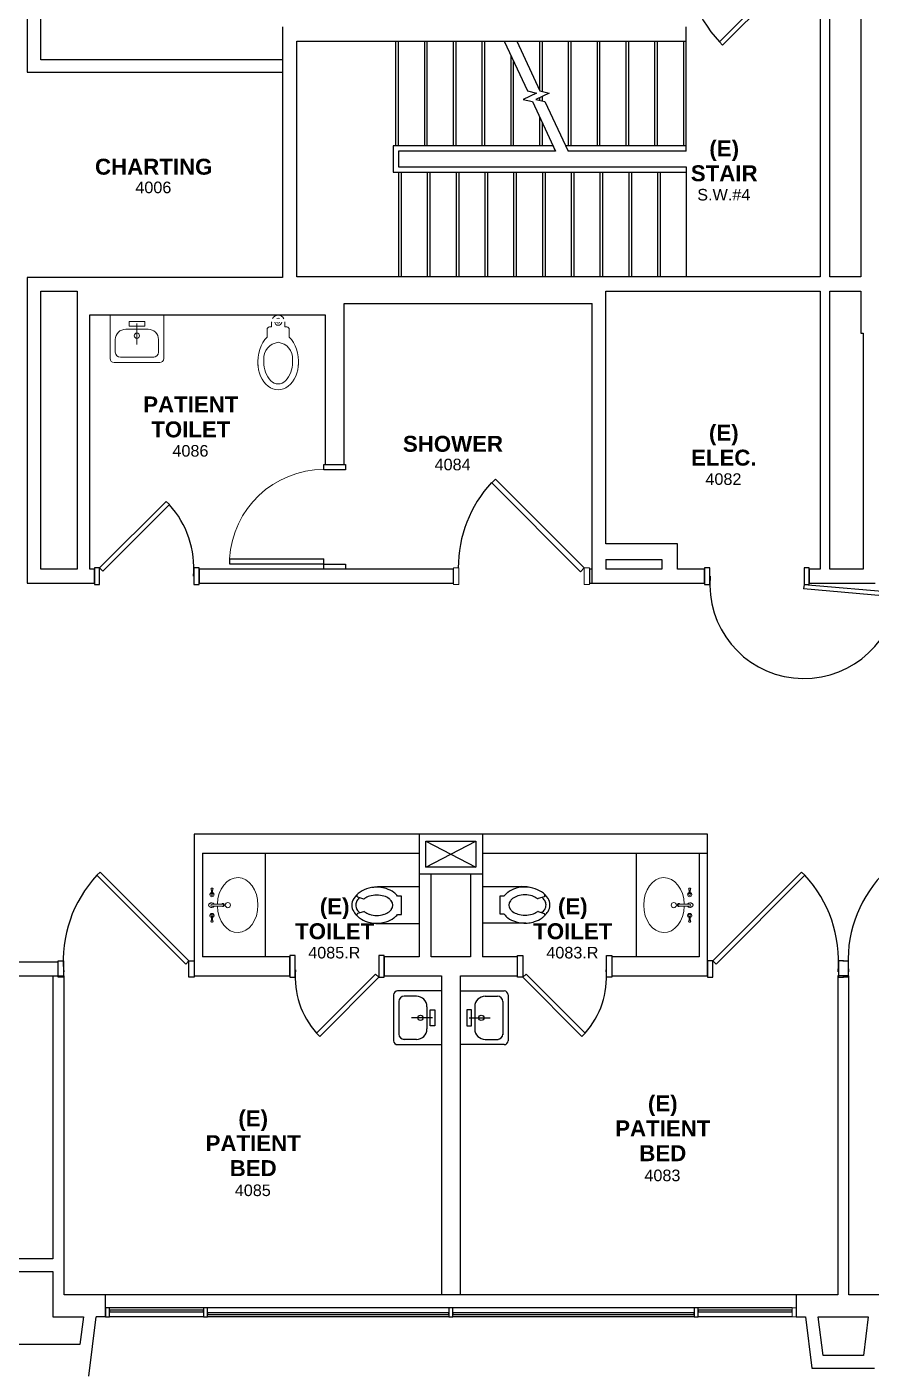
# Model space of a CAD drawing. Header units: inches. Extents: x -3235 to 3296, y 161 to 2924.
# Drawn here: x 568 to 891, y 1651 to 2165 of the extents above; entities that cross this region are included whole.
import ezdxf

# ---------------------------------------------------------------- set-up
doc = ezdxf.new("R2010")
doc.units = ezdxf.units.IN
doc.header["$LTSCALE"] = 96
doc.header["$MEASUREMENT"] = 0
for name, color, linetype, lineweight in [('A-AREA-IDEN', 4, 'CONTINUOUS', 9), ('A-DOOR-FRAM', 1, 'CONTINUOUS', 30), ('A-GLAZ-CWMG', 3, 'CONTINUOUS', 18)]:
    doc.layers.add(name, color=color, linetype=linetype, lineweight=lineweight)
for name, color, linetype in [('A-DOOR', 2, 'CONTINUOUS'), ('A-FLOR-CASE', 3, 'CONTINUOUS'), ('A-FLOR-PFIX', 2, 'CONTINUOUS'), ('A-FLOR-STRS', 2, 'CONTINUOUS'), ('A-GLAZ', 2, 'CONTINUOUS'), ('A-GLAZ-SILL', 1, 'CONTINUOUS'), ('A-SHAFT', 1, 'CONTINUOUS'), ('A-WALL-FULL', 6, 'CONTINUOUS')]:
    doc.layers.add(name, color=color, linetype=linetype)
doc.styles.add('ARIAL', font='arial.ttf')
doc.styles.add('Arial_B', font='arialbd.ttf', dxfattribs={"height": 6.088537})

# ---------------------------------------------------------------- blocks, each defined once
blk = doc.blocks.new('cw-countertop-one-side - cw-countertop-one-side-24D-1624115-258679-fp04')
at = {"layer": 'A-FLOR-CASE'}
blk.add_line((15.63, 11.5), (-24, 11.5), dxfattribs=at)
blk = doc.blocks.new('cw-countertop-one-side - cw-countertop-one-side-24D-1623090-258679-fp04')
at = {"layer": 'A-FLOR-CASE'}
blk.add_line((-24, -11.5), (15.63, -11.5), dxfattribs=at)
blk = doc.blocks.new('Rectangular Mullion - 1_5_ x 3 3_8_ rectangular-2086054-258679-fp04')
at = {"layer": 'A-GLAZ-CWMG', "color": 253}
for p, q in [((-1.5, 1.6875), (0, 1.6875)), ((-1.5, -1.6875), (-1.5, 1.6875)), ((0, 1.6875), (0, -1.6875)), ((0, -1.6875), (-1.5, -1.6875))]:
    blk.add_line(p, q, dxfattribs=at)
blk = doc.blocks.new('Summit-door-single-wrapped - 36x84-F-4089993-258679-fp04')
at = {"layer": 'A-DOOR', "lineweight": 30}
for p, q in [((14.75, -1.56), (12.75, -1.56)), ((12.75, -37.56), (12.75, -1.56)), ((14.75, -1.56), (14.75, -37.56)), ((14.75, -37.56), (12.75, -37.56))]:
    blk.add_line(p, q, dxfattribs=at)
at = {"layer": 'A-DOOR', "lineweight": 9}
blk.add_arc((14.75, -1.56), 36.14, 179.9984, 266.8275, dxfattribs=at)
at = {"layer": 'A-DOOR-FRAM'}
for p, q in [((-23.25, 6.69), (-21.25, 6.69)), ((-23.25, 6.19), (-23.25, 6.69)), ((-21.25, 6.69), (-21.25, -1.56)), ((14.75, 6.69), (16.75, 6.69)), ((14.75, -1.56), (14.75, 6.69)), ((-23.25, -1.56), (-23.25, -1.06)), ((-21.25, -1.56), (-23.25, -1.56)), ((16.75, -1.56), (14.75, -1.56))]:
    blk.add_line(p, q, dxfattribs=at)

msp = doc.modelspace()

# ---------------------------------------------------------------- linework, layer by layer
at = {"layer": 'A-DOOR'}
for p, q in [((833.17, 2159.3), (867.11, 2193.24)), ((868.35, 2192), (834.4, 2158.06)), ((834.4, 2158.06), (833.17, 2159.3)), ((747.56, 1992.19), (746.14, 1990.78)), ((746.14, 1990.78), (780.09, 1956.84)), ((781.5, 1958.25), (747.56, 1992.19)), ((596.25, 1958.25), (621.71, 1983.71)), ((622.94, 1982.47), (597.49, 1957.01)), ((621.71, 1983.71), (622.94, 1982.47)), ((596.25, 1958.25), (597.49, 1957.01)), ((781.5, 1958.25), (780.09, 1956.84)), ((865.5, 1952), (865.35, 1950.26)), ((901.21, 1947.12), (865.35, 1950.26)), ((865.5, 1952), (901.36, 1948.86)), ((596.43, 1842.07), (595.2, 1840.83)), ((595.2, 1840.83), (629.14, 1806.89)), ((630.38, 1808.12), (596.43, 1842.07)), ((830.63, 1808.12), (864.57, 1842.07)), ((865.8, 1840.83), (831.86, 1806.89)), ((864.57, 1842.07), (865.8, 1840.83)), ((630.38, 1808.12), (629.14, 1806.89)), ((830.63, 1808.12), (831.86, 1806.89)), ((679.14, 1780.49), (701.76, 1803.11)), ((703, 1801.87), (680.37, 1779.25)), ((703, 1801.87), (701.76, 1803.11)), ((758, 1801.87), (759.24, 1803.11)), ((758, 1801.87), (780.63, 1779.25)), ((781.86, 1780.49), (759.24, 1803.11)), ((680.37, 1779.25), (679.14, 1780.49)), ((780.63, 1779.25), (781.86, 1780.49))]:
    msp.add_line(p, q, dxfattribs=at)
at = {"layer": 'A-DOOR', "lineweight": 18}
for p, q in [((731.5, 1958.25), (731.5, 1957.75)), ((733.5, 1958.25), (731.5, 1958.25)), ((733.5, 1952), (733.5, 1958.25)), ((783.5, 1958.25), (781.5, 1958.25)), ((781.5, 1958.25), (781.5, 1952)), ((783.5, 1957.75), (783.5, 1958.25)), ((731.5, 1952.5), (731.5, 1952)), ((731.5, 1952), (733.5, 1952)), ((781.5, 1952), (783.5, 1952)), ((783.5, 1952), (783.5, 1952.5))]:
    msp.add_line(p, q, dxfattribs=at)
at = {"layer": 'A-DOOR'}
for centre, radius, start, end in [((868.35, 2192), 48.05, 175, 222.9126), ((781.5, 1958.25), 48.18, 137.3789, 180.001), ((596.25, 1958.25), 36, 355, 42.2137), ((865.5, 1952), 36, 175, 352.2137), ((630.38, 1808.12), 48.05, 137.0874, 185), ((830.63, 1808.12), 48.05, 355, 42.9126), ((930.38, 1808.12), 48.05, 137.0874, 185), ((703, 1801.87), 31.98, 175, 221.8636), ((758, 1801.87), 31.98, 318.1364, 5)]:
    msp.add_arc(centre, radius, start, end, dxfattribs=at)
at = {"layer": 'A-FLOR-PFIX', "lineweight": 9}
for p, q in [((600.25, 2055), (600.25, 2038.25)), ((600.25, 2055), (600.25, 2054)), ((607.5, 2050.68), (607.5, 2052.49)), ((607.5, 2052.49), (613.5, 2052.49)), ((610.5, 2051.62), (610.5, 2043.62)), ((613.5, 2052.49), (613.5, 2050.68)), ((620.75, 2038.25), (620.75, 2055)), ((620.75, 2054), (620.75, 2055)), ((662, 2050.36), (662, 2052.25)), ((667, 2050.36), (667, 2052.25)), ((606.25, 2049.5), (614.75, 2049.5)), ((613.5, 2050.68), (607.5, 2050.68)), ((660.24, 2046.47), (660.24, 2049.36)), ((661.24, 2050.36), (662, 2050.36)), ((667.76, 2050.36), (667, 2050.36)), ((668.76, 2046.47), (668.76, 2049.36)), ((602.25, 2045.5), (602.25, 2040.75)), ((618.75, 2045.5), (618.75, 2040.56)), ((601.75, 2036.75), (619.25, 2036.75)), ((604.25, 2038.75), (616.94, 2038.75)), ((659, 2037.86), (659, 2036.87)), ((670, 2037.86), (670, 2036.83)), ((638.84, 1835.69), (638.88, 1835.58)), ((638.88, 1835.58), (638.92, 1835.45)), ((638.92, 1835.45), (638.94, 1835.3)), ((638.94, 1835.3), (638.96, 1835.15)), ((638.96, 1835.15), (638.97, 1834.99)), ((638.97, 1834.99), (638.99, 1834.82)), ((639.42, 1834.82), (639.43, 1834.99)), ((639.43, 1834.99), (639.45, 1835.15)), ((639.45, 1835.15), (639.47, 1835.3)), ((639.47, 1835.3), (639.49, 1835.45)), ((639.49, 1835.45), (639.52, 1835.58)), ((639.52, 1835.58), (639.57, 1835.69)), ((821.48, 1835.58), (821.43, 1835.69)), ((821.51, 1835.45), (821.48, 1835.58)), ((821.53, 1835.3), (821.51, 1835.45)), ((821.55, 1835.15), (821.53, 1835.3)), ((821.57, 1834.99), (821.55, 1835.15)), ((821.58, 1834.82), (821.57, 1834.99)), ((822.03, 1834.99), (822.01, 1834.82)), ((822.04, 1835.15), (822.03, 1834.99)), ((822.06, 1835.3), (822.04, 1835.15)), ((822.08, 1835.45), (822.06, 1835.3)), ((822.12, 1835.58), (822.08, 1835.45)), ((822.16, 1835.69), (822.12, 1835.58)), ((638.99, 1834.82), (639, 1834.64)), ((639, 1834.64), (639.01, 1834.44)), ((639.01, 1834.44), (639.01, 1834.2)), ((639.01, 1834.23), (639.02, 1834)), ((639.02, 1834), (639.02, 1833.76)), ((639.2, 1829.84), (639.99, 1829.84)), ((639.39, 1834.2), (639.4, 1834.44)), ((639.39, 1834), (639.39, 1834.23)), ((639.39, 1833.76), (639.39, 1834)), ((639.4, 1834.44), (639.41, 1834.64)), ((639.41, 1834.64), (639.42, 1834.82)), ((642.88, 1829.84), (639.99, 1829.84)), ((642.88, 1829.84), (643.19, 1829.84)), ((818.12, 1829.84), (817.81, 1829.84)), ((818.12, 1829.84), (821.01, 1829.84)), ((821.8, 1829.84), (821.01, 1829.84)), ((821.59, 1834.64), (821.58, 1834.82)), ((821.6, 1834.44), (821.59, 1834.64)), ((821.61, 1834.2), (821.6, 1834.44)), ((821.61, 1834), (821.61, 1834.23)), ((821.61, 1833.76), (821.61, 1834)), ((821.99, 1834.23), (821.98, 1834)), ((821.98, 1834), (821.98, 1833.76)), ((822, 1834.64), (821.99, 1834.44)), ((821.99, 1834.44), (821.99, 1834.2)), ((822.01, 1834.82), (822, 1834.64)), ((639.02, 1824.87), (639.01, 1824.64)), ((639.02, 1825.11), (639.02, 1824.87)), ((639.2, 1829.03), (639.99, 1829.03)), ((639.39, 1824.87), (639.39, 1825.11)), ((639.39, 1824.64), (639.39, 1824.87)), ((639.99, 1829.03), (642.88, 1829.03)), ((642.88, 1829.03), (643.19, 1829.03)), ((818.12, 1829.03), (817.81, 1829.03)), ((821.01, 1829.03), (818.12, 1829.03)), ((821.8, 1829.03), (821.01, 1829.03)), ((821.61, 1824.87), (821.61, 1825.11)), ((821.61, 1824.64), (821.61, 1824.87)), ((821.98, 1825.11), (821.98, 1824.87)), ((821.98, 1824.87), (821.99, 1824.64)), ((638.88, 1823.3), (638.83, 1823.18)), ((638.92, 1823.43), (638.88, 1823.3)), ((638.94, 1823.57), (638.92, 1823.43)), ((638.96, 1823.72), (638.94, 1823.57)), ((638.97, 1823.89), (638.96, 1823.72)), ((638.99, 1824.06), (638.97, 1823.89)), ((639, 1824.24), (638.99, 1824.06)), ((639.01, 1824.43), (639, 1824.24)), ((639.01, 1824.67), (639.01, 1824.43)), ((639.4, 1824.43), (639.39, 1824.67)), ((639.41, 1824.24), (639.4, 1824.43)), ((639.42, 1824.06), (639.41, 1824.24)), ((639.43, 1823.89), (639.42, 1824.06)), ((639.45, 1823.72), (639.43, 1823.89)), ((639.46, 1823.57), (639.45, 1823.72)), ((639.49, 1823.43), (639.46, 1823.57)), ((639.52, 1823.3), (639.49, 1823.43)), ((639.57, 1823.18), (639.52, 1823.3)), ((821.43, 1823.18), (821.48, 1823.3)), ((821.48, 1823.3), (821.51, 1823.43)), ((821.51, 1823.43), (821.54, 1823.57)), ((821.54, 1823.57), (821.55, 1823.72)), ((821.55, 1823.72), (821.57, 1823.89)), ((821.57, 1823.89), (821.58, 1824.06)), ((821.58, 1824.06), (821.59, 1824.24)), ((821.59, 1824.24), (821.6, 1824.43)), ((821.6, 1824.43), (821.61, 1824.67)), ((821.99, 1824.67), (821.99, 1824.43)), ((821.99, 1824.43), (822, 1824.24)), ((822, 1824.24), (822.01, 1824.06)), ((822.01, 1824.06), (822.03, 1823.89)), ((822.03, 1823.89), (822.04, 1823.72)), ((822.04, 1823.72), (822.06, 1823.57)), ((822.06, 1823.57), (822.08, 1823.43)), ((822.08, 1823.43), (822.12, 1823.3)), ((822.12, 1823.3), (822.17, 1823.18))]:
    msp.add_line(p, q, dxfattribs=at)
at = {"layer": 'A-FLOR-PFIX'}
for p, q in [((594.25, 1958.25), (594.25, 1952)), ((596.25, 1958.25), (594.25, 1958.25)), ((596.25, 1952), (596.25, 1958.25)), ((632.25, 1958.25), (632.25, 1952)), ((634.25, 1958.25), (632.25, 1958.25)), ((634.25, 1952), (634.25, 1958.25)), ((829.5, 1958.25), (827.5, 1958.25)), ((827.5, 1958.25), (827.5, 1952)), ((829.5, 1952), (829.5, 1958.25)), ((867.5, 1958.25), (865.5, 1958.25)), ((865.5, 1958.25), (865.5, 1952)), ((867.5, 1952), (867.5, 1958.25)), ((594.25, 1952), (596.25, 1952)), ((632.25, 1952), (634.25, 1952)), ((827.5, 1952), (829.5, 1952)), ((865.5, 1952), (867.5, 1952)), ((718.38, 1836.44), (703.5, 1836.44)), ((742.63, 1836.5), (757.5, 1836.5)), ((694.85, 1832.6), (697.07, 1831.86)), ((711.66, 1832.89), (710.11, 1832.89)), ((711.66, 1825.89), (711.66, 1832.89)), ((749.34, 1832.95), (750.89, 1832.95)), ((749.34, 1825.95), (749.34, 1832.95)), ((766.15, 1832.66), (763.93, 1831.92)), ((697.07, 1826.91), (694.87, 1826.19)), ((710.11, 1825.89), (711.66, 1825.89)), ((750.89, 1825.95), (749.34, 1825.95)), ((763.93, 1826.98), (766.13, 1826.25)), ((701.88, 1822.44), (718.38, 1822.44)), ((759.13, 1822.5), (742.63, 1822.5)), ((671, 1810.12), (669, 1810.12)), ((669, 1810.12), (669, 1801.87)), ((671, 1801.87), (671, 1810.12)), ((705, 1810.12), (703, 1810.12)), ((703, 1810.12), (703, 1801.87)), ((705, 1801.87), (705, 1810.12)), ((756, 1801.87), (756, 1810.12)), ((756, 1810.12), (758, 1810.12)), ((758, 1810.12), (758, 1801.87)), ((790, 1801.87), (790, 1810.12)), ((790, 1810.12), (792, 1810.12)), ((792, 1810.12), (792, 1801.87)), ((580.38, 1801.87), (580.38, 1808.12)), ((580.38, 1808.12), (582.38, 1808.12)), ((582.38, 1808.12), (582.38, 1801.87)), ((630.38, 1801.87), (630.38, 1808.12)), ((630.38, 1808.12), (632.38, 1808.12)), ((632.38, 1808.12), (632.38, 1801.87)), ((828.63, 1808.12), (828.63, 1801.87)), ((830.63, 1808.12), (828.63, 1808.12)), ((830.63, 1801.87), (830.63, 1808.12)), ((878.63, 1808.12), (878.63, 1801.87)), ((880.63, 1808.12), (878.63, 1808.12)), ((880.38, 1808.12), (882.38, 1808.12)), ((882.38, 1808.12), (882.38, 1801.87)), ((582.38, 1801.87), (580.38, 1801.87)), ((632.38, 1801.87), (630.38, 1801.87)), ((669, 1801.87), (671, 1801.87)), ((703, 1801.87), (705, 1801.87)), ((758, 1801.87), (756, 1801.87)), ((792, 1801.87), (790, 1801.87)), ((828.63, 1801.87), (830.63, 1801.87)), ((878.63, 1801.87), (880.63, 1801.87)), ((882.38, 1801.87), (880.38, 1801.87)), ((708.63, 1795.12), (708.63, 1777.62)), ((726.88, 1796.62), (710.13, 1796.62)), ((717.38, 1794.62), (712.63, 1794.62)), ((726.88, 1796.62), (725.88, 1796.62)), ((734.13, 1796.62), (750.88, 1796.62)), ((734.13, 1796.62), (735.13, 1796.62)), ((743.63, 1794.62), (748.38, 1794.62)), ((752.38, 1795.12), (752.38, 1777.62)), ((710.63, 1792.62), (710.63, 1779.93)), ((721.38, 1790.62), (721.38, 1782.12)), ((722.56, 1783.37), (722.56, 1789.37)), ((722.56, 1789.37), (724.36, 1789.37)), ((724.36, 1789.37), (724.36, 1783.37)), ((738.44, 1789.37), (736.64, 1789.37)), ((736.64, 1789.37), (736.64, 1783.37)), ((738.44, 1783.37), (738.44, 1789.37)), ((739.63, 1790.62), (739.63, 1782.12)), ((750.38, 1792.62), (750.38, 1779.93)), ((723.5, 1786.37), (715.5, 1786.37)), ((737.5, 1786.37), (745.5, 1786.37)), ((724.36, 1783.37), (722.56, 1783.37)), ((736.64, 1783.37), (738.44, 1783.37)), ((710.13, 1776.12), (726.88, 1776.12)), ((717.38, 1778.12), (712.43, 1778.12)), ((725.88, 1776.12), (726.88, 1776.12)), ((750.88, 1776.12), (734.13, 1776.12)), ((735.13, 1776.12), (734.13, 1776.12)), ((743.63, 1778.12), (748.57, 1778.12))]:
    msp.add_line(p, q, dxfattribs=at)
at = {"layer": 'A-FLOR-PFIX', "lineweight": 9}
for centre, radius in [((610.5, 2047), 1), ((639.2, 1833.44), 0.375), ((645.27, 1829.44), 1), ((815.73, 1829.44), 1), ((821.8, 1833.44), 0.375), ((639.2, 1825.44), 0.375), ((821.8, 1825.44), 0.375)]:
    msp.add_circle(centre, radius, dxfattribs=at)
at = {"layer": 'A-FLOR-PFIX'}
for centre in [(718.88, 1786.37), (742.13, 1786.37)]:
    msp.add_circle(centre, 1, dxfattribs=at)
at = {"layer": 'A-FLOR-PFIX', "lineweight": 9}
for centre, radius, start, end in [((664.5, 2052.31), 2.5, 181.3626, 186.855), ((664.5, 2052.31), 2.5, 28.6425, 150.7898), ((664.5, 2052.31), 1.34, 182.8617, 357.1383), ((664.5, 2052.31), 0.571, 187.5801, 352.4199), ((664.5, 2052.31), 1.34, 65.8356, 114.1644), ((606.25, 2045.5), 4, 90, 180), ((614.75, 2045.5), 4, 0, 90), ((661.24, 2049.36), 1, 90, 180), ((667.76, 2049.36), 1, 0, 90), ((604.25, 2040.75), 2, 180, 270), ((616.75, 2040.75), 2, 270, 0), ((665.22, 2038.28), 6.24, 96.6659, 183.7889), ((663.78, 2038.28), 6.24, 356.2111, 83.3341), ((601.75, 2038.25), 1.5, 180, 270), ((619.25, 2038.25), 1.5, 270, 0), ((669.52, 2036.86), 10.52, 179.9498, 222.1746), ((659.48, 2036.86), 10.52, 317.8254, 359.8317), ((664.5, 2032.31), 3.75, 222.1746, 317.8254), ((639.2, 1833.44), 0.787, 103.9161, 76.0839), ((639.2, 1829.44), 0.406, 90, 270), ((639.2, 1829.44), 0.89, 27.1409, 90), ((643.31, 1829.44), 0.594, 223.2914, 137.0225), ((643.19, 1829.44), 0.406, 270, 90), ((817.69, 1829.44), 0.594, 42.9775, 316.7086), ((817.81, 1829.44), 0.406, 90, 270), ((821.8, 1833.44), 0.787, 103.9161, 76.0839), ((821.8, 1829.44), 0.89, 90, 152.8591), ((821.8, 1829.44), 0.406, 270, 90), ((639.2, 1825.44), 0.787, 283.9161, 256.0839), ((639.2, 1829.44), 0.89, 270, 332.8591), ((821.8, 1829.44), 0.89, 207.1409, 270), ((821.8, 1825.44), 0.787, 283.9161, 256.0839)]:
    msp.add_arc(centre, radius, start, end, dxfattribs=at)
at = {"layer": 'A-FLOR-PFIX'}
for centre, radius, start, end in [((702.21, 1824.45), 11.82, 104.9288, 122.7683), ((703.5, 1819.6), 16.84, 90, 104.9288), ((702.16, 1823.89), 12.38, 72.8585, 98.2651), ((703, 1826.59), 9.56, 53.3278, 72.8585), ((758, 1826.65), 9.56, 107.1415, 126.6722), ((758.84, 1823.96), 12.38, 81.7349, 107.1415), ((757.5, 1819.66), 16.84, 75.0712, 90), ((758.79, 1824.51), 11.82, 57.2317, 75.0712), ((697.24, 1829.44), 4.62, 147.2383, 180), ((700.24, 1827.51), 8.18, 122.7683, 147.2383), ((697.24, 1829.44), 3.12, 147.2384, 180), ((695, 1833.07), 0.5, 134.3279, 251.7562), ((700.24, 1827.51), 6.68, 133.6858, 147.2384), ((697.23, 1832.34), 0.5, 251.7562, 305.5171), ((701.33, 1826.59), 6.56, 107.1414, 125.5171), ((702.16, 1823.89), 9.38, 90, 107.1414), ((702.16, 1823.89), 9.38, 72.8586, 90), ((703, 1826.59), 6.56, 53.3276, 72.8586), ((704.27, 1828.3), 4.43, 38.1352, 53.3276), ((705.53, 1829.39), 2.76, 323.419, 36.581), ((704.27, 1828.3), 7.43, 38.1352, 53.3278), ((756.73, 1828.36), 7.43, 126.6722, 141.8648), ((755.47, 1829.45), 2.76, 143.419, 216.581), ((756.73, 1828.36), 4.43, 126.6724, 141.8648), ((758, 1826.65), 6.56, 107.1414, 126.6724), ((758.84, 1823.96), 9.38, 90, 107.1414), ((758.84, 1823.96), 9.38, 72.8586, 90), ((759.67, 1826.65), 6.56, 54.4829, 72.8586), ((763.77, 1832.4), 0.5, 234.4829, 288.2438), ((760.76, 1827.57), 8.18, 32.7617, 57.2317), ((760.76, 1827.57), 6.68, 32.7616, 46.3142), ((766, 1833.13), 0.5, 288.2438, 45.6721), ((763.76, 1829.5), 3.12, 360, 32.7616), ((763.76, 1829.5), 4.62, 360, 32.7617), ((697.24, 1829.44), 4.62, 180, 212.7615), ((700.24, 1831.36), 8.18, 212.7615, 226.6903), ((697.24, 1829.44), 3.12, 180, 212.7617), ((695.03, 1825.71), 0.5, 108.2438, 223.4259), ((700.24, 1831.36), 6.68, 212.7617, 227.2435), ((700.06, 1830.47), 7.43, 223.4258, 233.3119), ((697.23, 1826.44), 0.5, 54.4829, 108.2438), ((701.33, 1832.18), 6.56, 234.4829, 252.8586), ((702.16, 1834.88), 9.38, 252.8586, 270), ((702.16, 1834.88), 9.38, 270, 287.1414), ((703, 1832.18), 6.56, 287.1414, 306.6724), ((704.27, 1830.47), 4.43, 306.6724, 321.8648), ((704.27, 1830.47), 7.43, 306.6723, 321.8648), ((756.73, 1830.54), 7.43, 218.1352, 233.3277), ((756.73, 1830.54), 4.43, 218.1352, 233.3276), ((758, 1832.25), 6.56, 233.3276, 252.8586), ((758.84, 1834.94), 9.38, 252.8586, 270), ((758.84, 1834.94), 9.38, 270, 287.1414), ((759.67, 1832.25), 6.56, 287.1414, 305.5171), ((763.77, 1826.5), 0.5, 71.7562, 125.5171), ((760.76, 1831.43), 6.68, 312.7565, 327.2383), ((760.94, 1830.54), 7.43, 306.6881, 316.5742), ((765.97, 1825.77), 0.5, 316.5741, 71.7562), ((760.76, 1831.43), 8.18, 313.3097, 327.2385), ((763.76, 1829.5), 3.12, 327.2383, 0), ((763.76, 1829.5), 4.62, 327.2385, 0), ((701.33, 1832.18), 9.56, 233.3154, 252.8584), ((702.16, 1834.88), 12.38, 252.8584, 263.4141), ((702.16, 1834.88), 12.38, 263.4141, 287.1414), ((703, 1832.18), 9.56, 287.1414, 306.6723), ((758, 1832.25), 9.56, 233.3277, 252.8586), ((758.84, 1834.94), 12.38, 252.8586, 276.5859), ((758.84, 1834.94), 12.38, 276.5859, 287.1416), ((759.67, 1832.25), 9.56, 287.1416, 306.6846), ((710.13, 1795.12), 1.5, 90, 180), ((712.63, 1792.62), 2, 90, 180), ((717.38, 1790.62), 4, 0, 90), ((743.63, 1790.62), 4, 90, 180), ((748.38, 1792.62), 2, 0, 90), ((750.88, 1795.12), 1.5, 0, 90), ((712.63, 1780.12), 2, 180, 270), ((717.38, 1782.12), 4, 270, 0), ((743.63, 1782.12), 4, 180, 270), ((748.38, 1780.12), 2, 270, 0), ((710.13, 1777.62), 1.5, 180, 270), ((750.88, 1777.62), 1.5, 270, 0)]:
    msp.add_arc(centre, radius, start, end, dxfattribs=at)
at = {"layer": 'A-FLOR-PFIX', "lineweight": 9}
for centre, major_axis, ratio, start_param, end_param in [((664.5, 2036.65), (0, -11.75), 0.659574, 3.722963, 4.803144), ((664.5, 2036.65), (0, -11.75), 0.659574, 1.494749, 2.560223), ((664.5, 2036.65), (0, -10.3), 0.752595, 4.712389, 7.853982), ((649.02, 1829.44), (0, 10.5), 0.737968, 1.609473, 7.815305), ((811.98, 1829.44), (0, 10.5), 0.737968, 4.751065, 10.956898)]:
    msp.add_ellipse(centre, major_axis=major_axis, ratio=ratio, start_param=start_param, end_param=end_param, dxfattribs=at)
for points, knots in [([(639.2, 1835.92), (639.15, 1835.92), (639.04, 1835.91), (638.91, 1835.87), (638.82, 1835.83), (638.8, 1835.81), (638.79, 1835.8), (638.79, 1835.79), (638.79, 1835.78), (638.79, 1835.78), (638.79, 1835.77), (638.79, 1835.76), (638.8, 1835.75), (638.81, 1835.73), (638.83, 1835.71), (638.84, 1835.69)], [0, 0, 0, 0, 0.166667, 0.333333, 0.5, 0.666667, 0.708333, 0.75, 0.791667, 0.833333, 0.869792, 0.895833, 0.916667, 0.958333, 1, 1, 1, 1]), ([(639.57, 1835.69), (639.58, 1835.71), (639.6, 1835.73), (639.61, 1835.75), (639.61, 1835.76), (639.62, 1835.77), (639.62, 1835.78), (639.62, 1835.78), (639.62, 1835.79), (639.62, 1835.8), (639.61, 1835.8), (639.61, 1835.81), (639.59, 1835.82), (639.58, 1835.83), (639.56, 1835.84), (639.54, 1835.85), (639.52, 1835.86), (639.48, 1835.87), (639.41, 1835.89), (639.31, 1835.91), (639.23, 1835.92), (639.2, 1835.92)], [0, 0, 0, 0, 0.041667, 0.083333, 0.104167, 0.130208, 0.166667, 0.208333, 0.25, 0.291667, 0.333333, 0.416667, 0.458333, 0.5, 0.541667, 0.583333, 0.625, 0.666667, 0.75, 0.916667, 1, 1, 1, 1]), ([(821.43, 1835.69), (821.42, 1835.71), (821.4, 1835.73), (821.39, 1835.75), (821.39, 1835.76), (821.38, 1835.77), (821.38, 1835.78), (821.38, 1835.78), (821.38, 1835.79), (821.38, 1835.8), (821.39, 1835.8), (821.4, 1835.81), (821.43, 1835.83), (821.53, 1835.88), (821.69, 1835.92), (821.8, 1835.92)], [-1, -1, -1, -1, -0.958333, -0.916667, -0.895833, -0.869792, -0.833333, -0.791667, -0.75, -0.708333, -0.666667, -0.583333, -0.5, -0.333333, 0, 0, 0, 0]), ([(821.8, 1835.92), (821.85, 1835.92), (821.96, 1835.91), (822.07, 1835.87), (822.12, 1835.85), (822.15, 1835.84), (822.17, 1835.83), (822.18, 1835.82), (822.19, 1835.82), (822.2, 1835.81), (822.21, 1835.8), (822.21, 1835.8), (822.21, 1835.79), (822.21, 1835.78), (822.21, 1835.78), (822.21, 1835.77), (822.21, 1835.76), (822.2, 1835.75), (822.19, 1835.73), (822.17, 1835.71), (822.16, 1835.69)], [-1, -1, -1, -1, -0.833333, -0.666667, -0.583333, -0.541667, -0.5, -0.458333, -0.416667, -0.375, -0.333333, -0.291667, -0.25, -0.208333, -0.166667, -0.130208, -0.104167, -0.083333, -0.041667, 0, 0, 0, 0]), ([(639.2, 1830.33), (639.17, 1830.33), (639.1, 1830.32), (638.95, 1830.3), (638.78, 1830.26), (638.6, 1830.2), (638.47, 1830.15), (638.35, 1830.08), (638.17, 1829.96), (638.05, 1829.84), (637.98, 1829.72), (637.96, 1829.67), (637.92, 1829.58), (637.91, 1829.5), (637.91, 1829.44)], [0, 0, 0, 0, 0.076923, 0.153846, 0.307692, 0.384615, 0.461538, 0.538462, 0.615385, 0.807692, 0.831731, 0.855769, 0.903846, 1, 1, 1, 1]), ([(821.8, 1830.33), (821.88, 1830.33), (822.07, 1830.31), (822.33, 1830.23), (822.53, 1830.15), (822.65, 1830.08), (822.77, 1830), (822.87, 1829.91), (822.95, 1829.83), (823, 1829.75), (823.04, 1829.68), (823.08, 1829.57), (823.09, 1829.48), (823.09, 1829.44)], [-1, -1, -1, -1, -0.807692, -0.615385, -0.538462, -0.461538, -0.384615, -0.307692, -0.230769, -0.192308, -0.153846, -0.076923, 0, 0, 0, 0]), ([(637.91, 1829.44), (637.91, 1829.39), (637.92, 1829.3), (637.96, 1829.2), (638, 1829.12), (638.05, 1829.05), (638.13, 1828.96), (638.23, 1828.87), (638.35, 1828.8), (638.47, 1828.73), (638.67, 1828.64), (638.93, 1828.57), (639.12, 1828.55), (639.2, 1828.55)], [0, 0, 0, 0, 0.076923, 0.153846, 0.192308, 0.230769, 0.307692, 0.384615, 0.461538, 0.538462, 0.615385, 0.807692, 1, 1, 1, 1]), ([(823.09, 1829.44), (823.09, 1829.38), (823.08, 1829.29), (823.04, 1829.21), (823.02, 1829.16), (822.95, 1829.04), (822.83, 1828.91), (822.65, 1828.8), (822.49, 1828.71), (822.26, 1828.62), (822.01, 1828.56), (821.86, 1828.55), (821.8, 1828.55)], [-1, -1, -1, -1, -0.903846, -0.855769, -0.831731, -0.807692, -0.615385, -0.538462, -0.461538, -0.307692, -0.153846, 0, 0, 0, 0]), ([(638.83, 1823.18), (638.82, 1823.17), (638.81, 1823.14), (638.8, 1823.12), (638.79, 1823.11), (638.79, 1823.11), (638.79, 1823.1), (638.78, 1823.09), (638.78, 1823.09), (638.79, 1823.08), (638.79, 1823.07), (638.8, 1823.06), (638.81, 1823.05), (638.83, 1823.04), (638.85, 1823.04), (638.87, 1823.03), (638.89, 1823.02), (638.93, 1823), (639, 1822.98), (639.09, 1822.96), (639.17, 1822.96), (639.2, 1822.96)], [0, 0, 0, 0, 0.041667, 0.083333, 0.104167, 0.130208, 0.166667, 0.208333, 0.25, 0.291667, 0.333333, 0.416667, 0.458333, 0.5, 0.541667, 0.583333, 0.625, 0.666667, 0.75, 0.916667, 1, 1, 1, 1]), ([(639.2, 1822.96), (639.26, 1822.96), (639.36, 1822.97), (639.49, 1823.01), (639.58, 1823.05), (639.61, 1823.07), (639.62, 1823.08), (639.62, 1823.09), (639.62, 1823.09), (639.62, 1823.1), (639.61, 1823.11), (639.61, 1823.11), (639.61, 1823.12), (639.59, 1823.14), (639.58, 1823.17), (639.57, 1823.18)], [0, 0, 0, 0, 0.166667, 0.333333, 0.5, 0.666667, 0.708333, 0.75, 0.791667, 0.833333, 0.869792, 0.895833, 0.916667, 0.958333, 1, 1, 1, 1]), ([(821.8, 1822.96), (821.74, 1822.96), (821.64, 1822.97), (821.53, 1823), (821.47, 1823.02), (821.44, 1823.04), (821.43, 1823.04), (821.41, 1823.05), (821.4, 1823.06), (821.39, 1823.07), (821.39, 1823.07), (821.38, 1823.08), (821.38, 1823.09), (821.38, 1823.09), (821.38, 1823.1), (821.39, 1823.11), (821.39, 1823.11), (821.39, 1823.12), (821.41, 1823.14), (821.42, 1823.17), (821.43, 1823.18)], [-1, -1, -1, -1, -0.833333, -0.666667, -0.583333, -0.541667, -0.5, -0.458333, -0.416667, -0.375, -0.333333, -0.291667, -0.25, -0.208333, -0.166667, -0.130208, -0.104167, -0.083333, -0.041667, 0, 0, 0, 0]), ([(822.17, 1823.18), (822.18, 1823.17), (822.19, 1823.14), (822.2, 1823.12), (822.21, 1823.11), (822.21, 1823.11), (822.21, 1823.1), (822.22, 1823.09), (822.22, 1823.09), (822.21, 1823.08), (822.21, 1823.07), (822.2, 1823.06), (822.16, 1823.04), (822.06, 1822.99), (821.91, 1822.96), (821.8, 1822.96)], [-1, -1, -1, -1, -0.958333, -0.916667, -0.895833, -0.869792, -0.833333, -0.791667, -0.75, -0.708333, -0.666667, -0.583333, -0.5, -0.333333, 0, 0, 0, 0])]:
    msp.add_open_spline(points, degree=3, knots=knots, dxfattribs=at)
at = {"layer": 'A-FLOR-STRS'}
for p, q in [((709.5, 2119.5), (709.5, 2159.5)), ((710.5, 2119.5), (710.5, 2159.5)), ((720.5, 2119.5), (720.5, 2159.5)), ((721.5, 2119.5), (721.5, 2159.5)), ((731.5, 2119.5), (731.5, 2159.5)), ((732.5, 2119.5), (732.5, 2159.5)), ((742.5, 2119.5), (742.5, 2159.5)), ((743.5, 2119.5), (743.5, 2159.5)), ((750.91, 2159.5), (759.75, 2140.54)), ((755.71, 2159.5), (764.55, 2140.54)), ((764.5, 2140.64), (764.5, 2159.5)), ((765.5, 2140.31), (765.5, 2159.5)), ((775.5, 2119.5), (775.5, 2159.5)), ((776.5, 2119.5), (776.5, 2159.5)), ((786.5, 2119.5), (786.5, 2159.5)), ((787.5, 2119.5), (787.5, 2159.5)), ((797.5, 2119.5), (797.5, 2159.5)), ((798.5, 2119.5), (798.5, 2159.5)), ((808.5, 2119.5), (808.5, 2159.5)), ((809.5, 2119.5), (809.5, 2159.5)), ((819.5, 2119.5), (819.5, 2159.5)), ((820.5, 2119.5), (820.5, 2159.5)), ((753.5, 2119.5), (753.5, 2153.94)), ((754.5, 2119.5), (754.5, 2151.8)), ((763.25, 2139.69), (758.15, 2137.31)), ((759.75, 2140.54), (763.25, 2139.69)), ((768.05, 2139.69), (762.95, 2137.31)), ((764.55, 2140.54), (768.05, 2139.69)), ((765.5, 2136.69), (765.5, 2138.5)), ((758.15, 2137.31), (761.65, 2136.46)), ((761.65, 2136.46), (770.49, 2117.5)), ((762.95, 2137.31), (766.45, 2136.46)), ((764.5, 2136.93), (764.5, 2138.03)), ((766.45, 2136.46), (775.29, 2117.5)), ((764.5, 2119.5), (764.5, 2130.35)), ((765.5, 2119.5), (765.5, 2128.21)), ((708.5, 2119.5), (708.5, 2114.5)), ((710.5, 2119.5), (708.5, 2119.5)), ((769.56, 2119.5), (710.5, 2119.5)), ((770.49, 2117.5), (769.56, 2119.5)), ((774.36, 2119.5), (775.29, 2117.5)), ((820.5, 2119.5), (774.36, 2119.5)), ((820.5, 2117.5), (820.5, 2119.5)), ((708.5, 2114.5), (708.5, 2109.5)), ((710.5, 2117.5), (710.5, 2114.5)), ((770.49, 2117.5), (710.5, 2117.5)), ((710.5, 2114.5), (710.5, 2111.5)), ((820.5, 2117.5), (775.29, 2117.5)), ((708.5, 2109.5), (713.5, 2109.5)), ((710.5, 2111.5), (713.5, 2111.5)), ((710.5, 2109.5), (710.5, 2069.5)), ((711.5, 2109.5), (711.5, 2069.5)), ((713.5, 2111.5), (820.5, 2111.5)), ((713.5, 2109.5), (820.5, 2109.5)), ((721.5, 2109.5), (721.5, 2069.5)), ((722.5, 2109.5), (722.5, 2069.5)), ((732.5, 2109.5), (732.5, 2069.5)), ((733.5, 2109.5), (733.5, 2069.5)), ((743.5, 2109.5), (743.5, 2069.5)), ((744.5, 2109.5), (744.5, 2069.5)), ((754.5, 2109.5), (754.5, 2069.5)), ((755.5, 2109.5), (755.5, 2069.5)), ((765.5, 2109.5), (765.5, 2069.5)), ((766.5, 2109.5), (766.5, 2069.5)), ((776.5, 2109.5), (776.5, 2069.5)), ((777.5, 2109.5), (777.5, 2069.5)), ((787.5, 2109.5), (787.5, 2069.5)), ((788.5, 2109.5), (788.5, 2069.5)), ((798.5, 2109.5), (798.5, 2069.5)), ((799.5, 2109.5), (799.5, 2069.5)), ((809.5, 2109.5), (809.5, 2069.5)), ((810.5, 2109.5), (810.5, 2069.5)), ((820.5, 2111.5), (820.5, 2109.5)), ((820.5, 2109.5), (820.5, 2069.5))]:
    msp.add_line(p, q, dxfattribs=at)
at = {"layer": 'A-GLAZ'}
for p, q in [((600, 1675.5), (598.5, 1675.5)), ((598.5, 1675.5), (598.5, 1672.12)), ((598.5, 1672.12), (600, 1672.12)), ((600, 1672.12), (600, 1675.5)), ((636, 1674.62), (600, 1674.62)), ((600, 1674.62), (600, 1674)), ((600, 1674), (636, 1674)), ((636, 1674), (636, 1674.62)), ((729.75, 1673.62), (637.5, 1673.62)), ((637.5, 1673.62), (637.5, 1673)), ((637.5, 1673), (729.75, 1673)), ((729.75, 1673), (729.75, 1673.62)), ((823.5, 1673.62), (731.25, 1673.62)), ((731.25, 1673.62), (731.25, 1673)), ((731.25, 1673), (823.5, 1673)), ((823.5, 1673), (823.5, 1673.62)), ((861, 1674.62), (825, 1674.62)), ((825, 1674.62), (825, 1674)), ((825, 1674), (861, 1674)), ((861, 1674), (861, 1674.62))]:
    msp.add_line(p, q, dxfattribs=at)
at = {"layer": 'A-GLAZ', "extrusion": (0, 0, -1)}
for p, q in [((637.5, 1675.5), (636, 1675.5)), ((636, 1675.5), (636, 1672.12)), ((636, 1672.12), (637.5, 1672.12)), ((637.5, 1672.12), (637.5, 1675.5)), ((731.25, 1675.5), (729.75, 1675.5)), ((729.75, 1675.5), (729.75, 1672.12)), ((729.75, 1672.12), (731.25, 1672.12)), ((731.25, 1672.12), (731.25, 1675.5)), ((825, 1675.5), (823.5, 1675.5)), ((823.5, 1675.5), (823.5, 1672.12)), ((823.5, 1672.12), (825, 1672.12)), ((825, 1672.12), (825, 1675.5))]:
    msp.add_line(p, q, dxfattribs=at)
at = {"layer": 'A-GLAZ-SILL'}
for p, q in [((636, 1675.5), (600, 1675.5)), ((636, 1672.12), (600, 1672.12)), ((729.75, 1675.5), (637.5, 1675.5)), ((729.75, 1672.12), (637.5, 1672.12)), ((823.5, 1675.5), (731.25, 1675.5)), ((823.5, 1672.12), (731.25, 1672.12)), ((861, 1675.5), (825, 1675.5)), ((861, 1672.12), (825, 1672.12))]:
    msp.add_line(p, q, dxfattribs=at)
at = {"layer": 'A-SHAFT'}
for p, q in [((721, 1843.88), (740, 1853.88)), ((721, 1853.88), (740, 1843.88))]:
    msp.add_line(p, q, dxfattribs=at)
at = {"layer": 'A-WALL-FULL'}
for p, q in [((568.5, 2276.5), (568.5, 2147.75)), ((573.75, 2152.37), (573.75, 2271.25)), ((871.69, 2192.5), (871.69, 2069.5)), ((875.31, 2069.5), (875.31, 2192.5)), ((887.25, 2192.5), (887.25, 2069.5)), ((666.19, 2165), (666.19, 2069.25)), ((820.5, 2159.5), (820.5, 2165)), ((671.69, 2069.5), (671.69, 2159.5)), ((671.69, 2159.5), (820.5, 2159.5)), ((568.5, 2069.25), (568.5, 1952.5)), ((871.69, 2069.5), (671.69, 2069.5)), ((887.25, 2069.5), (875.31, 2069.5)), ((573.75, 1957.75), (573.75, 2064)), ((587.63, 2064), (587.63, 1957.75)), ((789.75, 1967.5), (789.75, 2064)), ((789.75, 2064), (871.69, 2064)), ((871.69, 2064), (871.69, 1957.75)), ((875.31, 1957.75), (875.31, 2064)), ((875.31, 2064), (887.25, 2064)), ((887.25, 2064), (887.25, 2048)), ((689.75, 2059.25), (784.5, 2059.25)), ((784.5, 1952.5), (784.5, 2059.25)), ((592.5, 1957.75), (592.5, 2055)), ((887.25, 2048), (888.12, 2048)), ((817.12, 1967.5), (789.75, 1967.5)), ((817.12, 1957.75), (817.12, 1967.5)), ((789.75, 1961.5), (811.12, 1961.5)), ((789.75, 1961.5), (789.75, 1957.75)), ((811.12, 1961.5), (811.12, 1957.75)), ((587.63, 1957.75), (573.75, 1957.75)), ((594.25, 1957.75), (592.5, 1957.75)), ((594.25, 1952.5), (594.25, 1957.75)), ((731.5, 1957.75), (634.25, 1957.75)), ((634.25, 1957.75), (634.25, 1952.5)), ((731.5, 1952.5), (731.5, 1957.75)), ((784.5, 1957.75), (783.5, 1957.75)), ((783.5, 1957.75), (783.5, 1952.5)), ((811.12, 1957.75), (789.75, 1957.75)), ((827.5, 1957.75), (817.12, 1957.75)), ((827.5, 1952.5), (827.5, 1957.75)), ((867.5, 1957.75), (867.5, 1952.5)), ((871.69, 1957.75), (867.5, 1957.75)), ((888.12, 1957.75), (875.31, 1957.75)), ((568.5, 1952.5), (594.25, 1952.5)), ((634.25, 1952.5), (731.5, 1952.5)), ((783.5, 1952.5), (827.5, 1952.5)), ((867.5, 1952.5), (892.75, 1952.5)), ((632.38, 1856.5), (632.38, 1802.37)), ((828.63, 1856.5), (632.38, 1856.5)), ((718.38, 1856.5), (718.38, 1809.62)), ((742.63, 1856.5), (742.63, 1809.62)), ((828.63, 1802.37), (828.63, 1856.5)), ((721, 1853.88), (740, 1853.88)), ((721, 1843.88), (721, 1853.88)), ((740, 1853.88), (740, 1843.88)), ((635.63, 1849.25), (718.38, 1849.25)), ((635.63, 1849.25), (635.63, 1809.62)), ((742.63, 1849.25), (828.63, 1849.25)), ((825.38, 1849.25), (825.38, 1809.62)), ((742.63, 1841.25), (718.38, 1841.25)), ((740, 1843.88), (721, 1843.88)), ((723, 1809.62), (723, 1841.25)), ((738, 1841.25), (738, 1809.62)), ((669, 1809.62), (635.63, 1809.62)), ((669, 1802.37), (669, 1809.62)), ((718.38, 1809.62), (705, 1809.62)), ((705, 1809.62), (705, 1802.37)), ((738, 1809.62), (723, 1809.62)), ((756, 1809.62), (742.63, 1809.62)), ((756, 1802.37), (756, 1809.62)), ((825.38, 1809.62), (792, 1809.62)), ((792, 1809.62), (792, 1802.37)), ((580.38, 1807.62), (544.38, 1807.62)), ((580.38, 1802.37), (580.38, 1807.62)), ((544.38, 1802.37), (582.63, 1802.37)), ((578.38, 1802.37), (578.38, 1694.31)), ((582.63, 1680.5), (582.63, 1802.37)), ((632.38, 1802.37), (669, 1802.37)), ((705, 1802.37), (726.88, 1802.37)), ((726.88, 1802.37), (726.88, 1680.5)), ((734.13, 1680.5), (734.13, 1802.37)), ((734.13, 1802.37), (756, 1802.37)), ((792, 1802.37), (828.63, 1802.37)), ((882.63, 1802.37), (878.38, 1802.37)), ((878.38, 1802.37), (878.38, 1680.5)), ((882.63, 1680.5), (882.63, 1802.37)), ((578.38, 1694.31), (559.56, 1694.31)), ((558, 1689.44), (578.38, 1689.44)), ((578.38, 1689.44), (578.38, 1672.12)), ((878.38, 1680.5), (582.63, 1680.5)), ((598.5, 1672.12), (598.5, 1680.5)), ((862.5, 1680.5), (862.5, 1672.12)), ((1178.38, 1680.5), (882.63, 1680.5)), ((578.38, 1672.12), (590.04, 1672.12)), ((590.04, 1672.12), (588.71, 1661.5)), ((592.13, 1649.5), (594.95, 1672.12)), ((866.05, 1672.12), (868.5, 1652.5)), ((872.8, 1657.37), (870.96, 1672.12)), ((870.96, 1672.12), (890.04, 1672.12)), ((890.04, 1672.12), (888.2, 1657.37)), ((588.71, 1661.5), (558, 1661.5)), ((888.2, 1657.37), (872.8, 1657.37)), ((868.5, 1652.5), (892.5, 1652.5))]:
    msp.add_line(p, q, dxfattribs=at)
at = {"layer": 'A-WALL-FULL', "lineweight": 30}
for p, q in [((666.19, 2152.37), (573.75, 2152.37)), ((568.5, 2147.75), (666.19, 2147.75)), ((666.19, 2069.25), (568.5, 2069.25)), ((573.75, 2064), (587.63, 2064)), ((689.75, 1997.75), (689.75, 2059.25)), ((592.5, 2055), (682.5, 2055)), ((682.5, 2055), (682.5, 1997.75)), ((888.12, 2048), (888.12, 1957.75)), ((682.5, 1997.75), (689.75, 1997.75))]:
    msp.add_line(p, q, dxfattribs=at)
at = {"layer": 'A-WALL-FULL'}
for points in [[(598.5, 1672.12), (594.95, 1672.12)], [(862.5, 1672.12), (866.05, 1672.12)]]:
    msp.add_lwpolyline(points, dxfattribs=at)

# ---------------------------------------------------------------- block references
at = {"layer": 'A-DOOR', "rotation": 269.9999999999999}
msp.add_blockref('Summit-door-single-wrapped - 36x84-F-4089993-258679-fp04', (683.56, 1974.5), dxfattribs=at)
at = {"layer": 'A-FLOR-CASE'}
for name, p, rotation in [('cw-countertop-one-side - cw-countertop-one-side-24D-1623090-258679-fp04', (648.13, 1833.62), 89.99999999999982), ('cw-countertop-one-side - cw-countertop-one-side-24D-1624115-258679-fp04', (812.88, 1833.62), 90.00000000000018)]:
    msp.add_blockref(name, p, dxfattribs=dict(at, rotation=rotation))
at = {"layer": 'A-GLAZ-CWMG', "color": 253, "extrusion": (0, 0, -1), "rotation": 180}
msp.add_blockref('Rectangular Mullion - 1_5_ x 3 3_8_ rectangular-2086054-258679-fp04', (-862.5, 1673.81), dxfattribs=at)

# ---------------------------------------------------------------- texts
at = {"layer": 'A-AREA-IDEN', "attachment_point": 2, "line_spacing_factor": 0.938532}
for s, insert, char_height, width, style in [('(E)\\PSTAIR', (834.99, 2121.65), 6.089, 29.376, 'Arial_B'), ('CHARTING', (616.92, 2114.63), 6.089, 51.912, 'Arial_B'), ('4006', (616.78, 2105.88), 4.426, 16.416, 'ARIAL'), ('4006', (616.78, 2105.88), 4.426, 16.416, 'ARIAL'), ('S.W.#4', (834.84, 2103.1), 4.426, 24.138, 'ARIAL'), ('S.W.#4', (834.84, 2103.1), 4.426, 24.138, 'ARIAL'), ('PATIENT\\PTOILET', (631.1, 2023.78), 6.089, 41.976, 'Arial_B'), ('(E)\\PELEC.', (834.84, 2012.98), 6.089, 29.016, 'Arial_B'), ('4086', (630.96, 2005.23), 4.426, 16.416, 'ARIAL'), ('4086', (630.96, 2005.23), 4.426, 16.416, 'ARIAL'), ('SHOWER', (731.32, 2008.74), 6.089, 44.352, 'Arial_B'), ('4084', (731.17, 2000), 4.426, 16.416, 'ARIAL'), ('4084', (731.17, 2000), 4.426, 16.416, 'ARIAL'), ('4082', (834.69, 1994.43), 4.426, 16.416, 'ARIAL'), ('4082', (834.69, 1994.43), 4.426, 16.416, 'ARIAL'), ('(E)\\PTOILET', (686.1, 1832.03), 6.089, 35.136, 'Arial_B'), ('(E)\\PTOILET', (777.11, 1832.03), 6.089, 35.136, 'Arial_B'), ('4085.R', (685.95, 1813.48), 4.426, 23.76, 'ARIAL'), ('4085.R', (685.95, 1813.48), 4.426, 23.76, 'ARIAL'), ('4083.R', (776.97, 1813.48), 4.426, 23.76, 'ARIAL'), ('4083.R', (776.97, 1813.48), 4.426, 23.76, 'ARIAL'), ('(E)\\PPATIENT\\PBED', (811.51, 1756.73), 6.089, 41.976, 'Arial_B'), ('(E)\\PPATIENT\\PBED', (654.95, 1751.04), 6.089, 41.976, 'Arial_B'), ('4083', (811.37, 1728.37), 4.426, 16.416, 'ARIAL'), ('4083', (811.37, 1728.37), 4.426, 16.416, 'ARIAL'), ('4085', (654.8, 1722.68), 4.426, 16.416, 'ARIAL'), ('4085', (654.8, 1722.68), 4.426, 16.416, 'ARIAL')]:
    msp.add_mtext(s, dxfattribs=dict(at, insert=insert, char_height=char_height, width=width, style=style))

doc.saveas('drawing.dxf')
